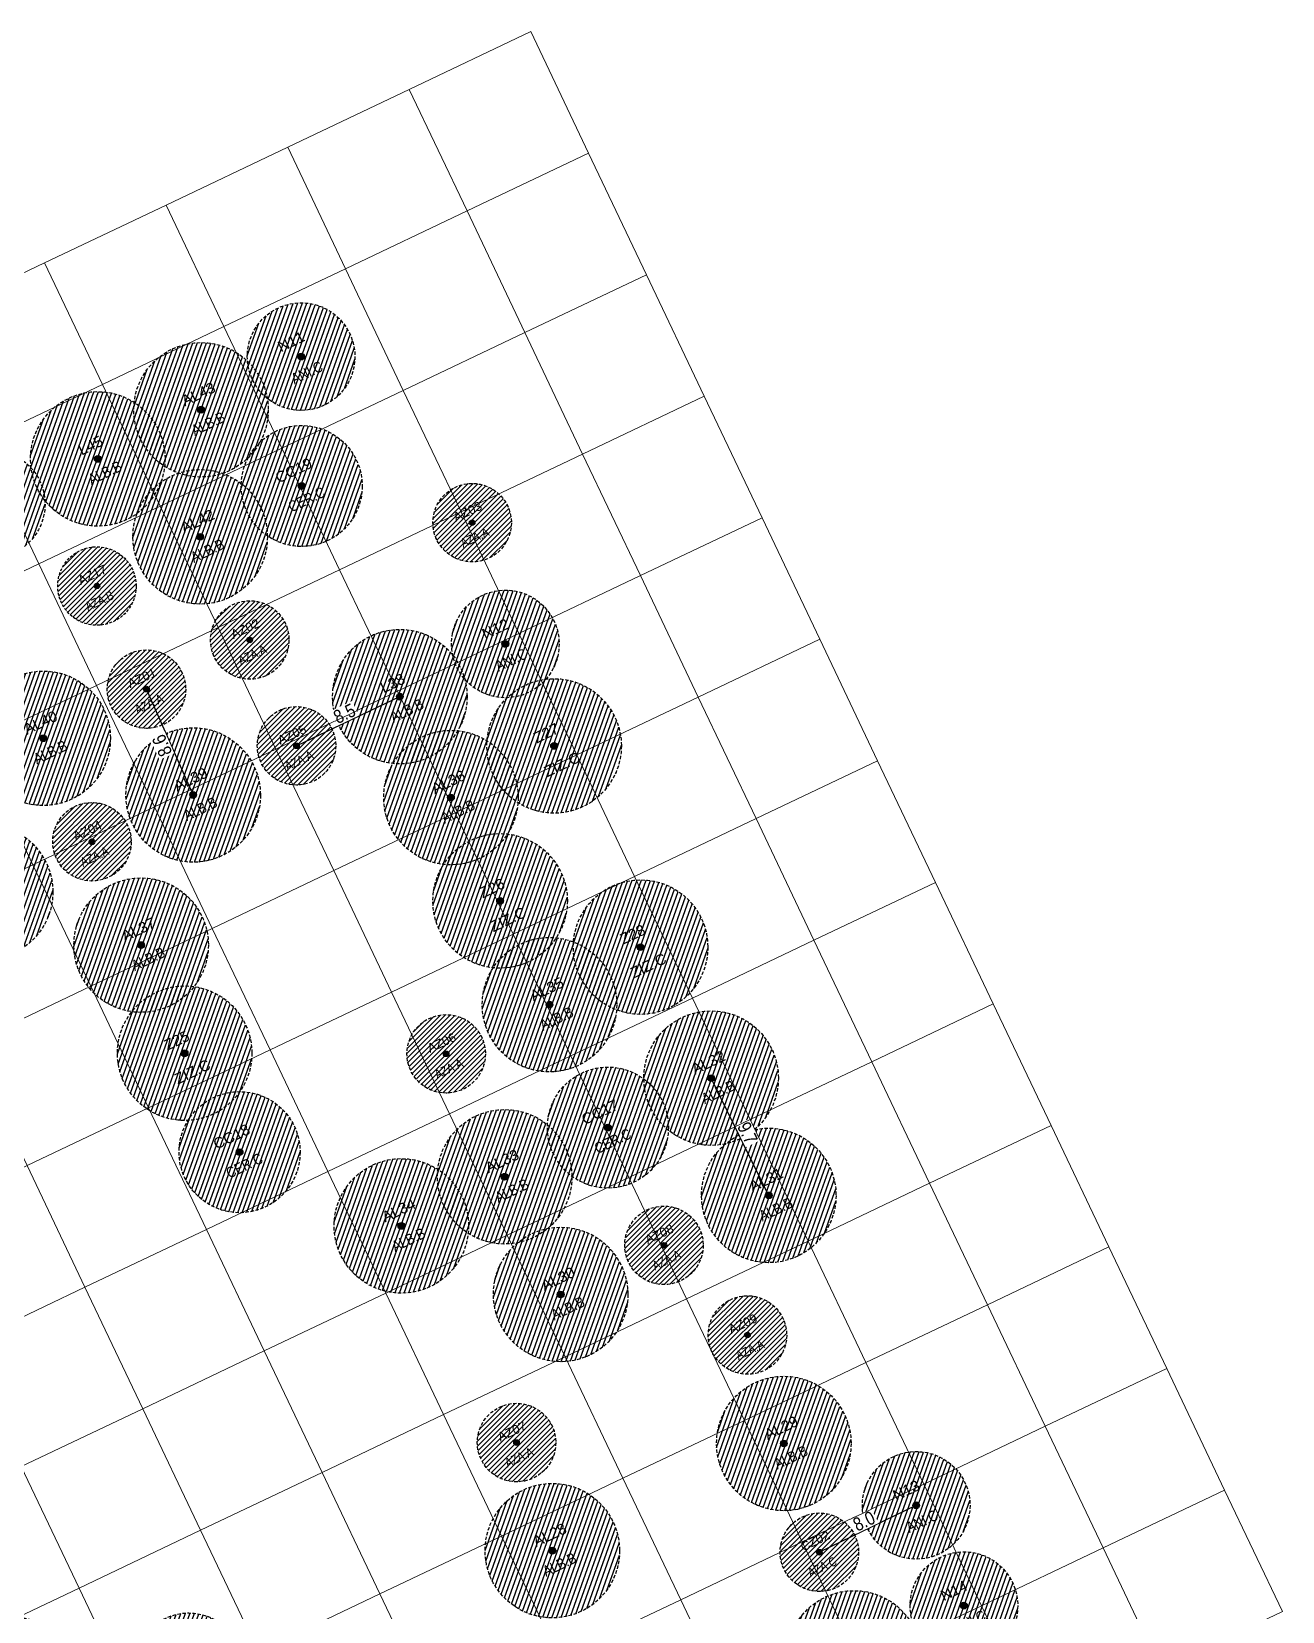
# Model space of a CAD drawing. Header units: metres. Extents: x 679599 to 680038, y 2748524 to 2748844.
# Drawn here: x 679932.3 to 680025.2, y 2748726.9 to 2748844.3 of the extents above; entities that cross this region are included whole.
import ezdxf

# ---------------------------------------------------------------- set-up
doc = ezdxf.new("R2010")
doc.units = ezdxf.units.M
doc.linetypes.add('HIDDEN', pattern=[0.375, 0.25, -0.125])
doc.layers.add('00-GRID_PLANTATION', color=21, linetype='Continuous', lineweight=0, true_color=0xff9c7a)
for name, color, linetype in [('02-L-Setting Out_Dimensions', 250, 'Continuous'), ('COTAUX', 7, 'Continuous'), ('SL_TREE_CANOPY', 251, 'HIDDEN'), ('SL_TREE_ID', 162, 'Continuous'), ('SL_TREE_LEGEND', 7, 'Continuous'), ('SL_TREE_TRUNK', 251, 'Continuous')]:
    doc.layers.add(name, color=color, linetype=linetype)
for name, color, linetype, true_color in [('SL_TREE_ACACIA_NILOTICA', 78, 'Continuous', 0x264d00), ('SL_TREE_ALBIZIA_LEBBECK', 54, 'Continuous', 0xa3a300), ('SL_TREE_AZADIRACHTA_INDICA', 62, 'Continuous', 0x9ec82d), ('SL_TREE_CERCIDIUM_FLORIDUM', 52, 'Continuous', 0xe0e000), ('SL_TREE_ZIZIPHUS_SPINA', 52, 'Continuous', 0xc6d408)]:
    doc.layers.add(name, color=color, linetype=linetype, true_color=true_color)
doc.styles.add('E100', font='verdana.ttf', dxfattribs={"height": 0.4})
doc.styles.get("Standard").update_dxf_attribs({"font": 'arial.ttf'})
doc.styles.add('TER-200', font='ARIALN.TTF', dxfattribs={"height": 1})
doc.dimstyles.new('E250', dxfattribs={"dimscale": 0.03, "dimtxt": 0.4, "dimasz": 0.5, "dimexe": 0.1, "dimexo": 1, "dimgap": 4, "dimtad": 1, "dimzin": 0, "dimdsep": 46, "dimtxsty": 'E100', "dimblk1": 'LINCOT200', "dimblk2": 'LINCOT200', "dimsah": 1, "dimcen": 0.1, "dimdle": 0.1, "dimse1": 1, "dimse2": 1, "dimclrt": 256, "dimadec": 0, "dimazin": 0, "dimtfac": 0.0153846153846154, "dimtofl": 0, "dimtmove": 0, "dimatfit": 3, "dimldrblk": 'LINCOT200', "dimfxl": 1, "dimtolj": 1, "dimtzin": 0, "dimarcsym": 0})
pattern_1 = [(45, (0, 0), (-0.2245064030267288, 0.2245064030267288), [])]
pattern_2 = [(45, (0, 0), (-0.1870886691745925, 0.1870886691745925), [])]

# ---------------------------------------------------------------- blocks, each defined once
blk = doc.blocks.new('Albizia_lebbeck')
h = blk.add_hatch()
h.set_pattern_fill('ANSI31', color=256, scale=0.1)
h.set_pattern_definition(pattern_1)
edge = h.paths.add_edge_path()
edge.add_arc((0, 4.656613e-10), 4.999999999981005, -25.44812939262282, 334.5518706073772)
at = {"layer": 'SL_TREE_TRUNK'}
h = blk.add_hatch(color=256, dxfattribs=at)
h.dxf.hatch_style = 1
edge = h.paths.add_edge_path()
edge.add_arc((2.328306e-10, 0), 0.2500003876001918, 0, 360)
at = {"layer": 'SL_TREE_CANOPY', "linetype": 'HIDDEN'}
blk.add_circle((2.328306e-10, 0), 5, dxfattribs=at)
at = {"layer": 'SL_TREE_TRUNK'}
blk.add_circle((2.328306e-10, 0), 0.2500003876001918, dxfattribs=at)
at = {"layer": 'SL_TREE_ID'}
blk.add_attdef('ID', (-0.9810078069718458, 0.7368421231547302), '', height=0.8, rotation=0.000420918299423, dxfattribs=at)
at = {"layer": 'SL_TREE_LEGEND', "insert": (-1.25964832330942, -0.7561016048520699), "char_height": 0.8, "attachment_point": 1, "rotation": 0.012362144525417456, "style": 'TER-200'}
blk.add_mtext_dynamic_manual_height_columns('ALB.B', width=38.77958347063934, gutter_width=12.50001938000959, heights=[0], dxfattribs=at)
blk = doc.blocks.new('Ziziphus_spina_christi')
h = blk.add_hatch()
h.set_pattern_fill('ANSI31', color=256, scale=0.1)
h.set_pattern_definition(pattern_1)
edge = h.paths.add_edge_path()
edge.add_arc((-7e-16, -9e-16), 5, 0, 360)
at = {"layer": 'SL_TREE_TRUNK'}
h = blk.add_hatch(color=256, dxfattribs=at)
h.dxf.hatch_style = 1
edge = h.paths.add_edge_path()
edge.add_arc((0, 0), 0.2500003876001918, 0, 360)
at = {"layer": 'SL_TREE_CANOPY', "linetype": 'HIDDEN'}
blk.add_circle((0, 0), 5, dxfattribs=at)
at = {"layer": 'SL_TREE_TRUNK'}
blk.add_circle((0, 0), 0.2500003876001918, dxfattribs=at)
at = {"layer": 'SL_TREE_ID'}
blk.add_attdef('ID', (-1.090554446818487, 0.7152588476904356), '', height=0.8, rotation=0.000420918299423, dxfattribs=at)
at = {"layer": 'SL_TREE_LEGEND'}
blk.add_attdef('NOMBRE_ESPECIE', (-1.464163609154383, -1.887849904743555), '', height=0.8, rotation=0.000420918299423, dxfattribs=at)
blk = doc.blocks.new('cercidium_floridum')
h = blk.add_hatch()
h.set_pattern_fill('ANSI31', color=256, scale=0.1)
h.set_pattern_definition(pattern_1)
edge = h.paths.add_edge_path()
edge.add_arc((0, 9.313226e-10), 4.499999999850009, -25.44812939262282, 334.5518706073772)
at = {"layer": 'SL_TREE_TRUNK'}
h = blk.add_hatch(color=256, dxfattribs=at)
h.dxf.hatch_style = 1
edge = h.paths.add_edge_path()
edge.add_arc((2.328306e-10, 4.656613e-10), 0.2500003876001918, 0, 360)
at = {"layer": 'SL_TREE_CANOPY', "linetype": 'HIDDEN'}
blk.add_circle((2.328306e-10, 4.656613e-10), 4.5, dxfattribs=at)
at = {"layer": 'SL_TREE_TRUNK'}
blk.add_circle((2.328306e-10, 4.656613e-10), 0.2500003876001918, dxfattribs=at)
at = {"layer": 'SL_TREE_ID'}
blk.add_attdef('ID', (-1.470375263044438, 0.9027416517720254), '', height=0.8, rotation=0.000420918299423, dxfattribs=at)
at = {"layer": 'SL_TREE_LEGEND', "insert": (-1.53081128154649, -0.653286451008171), "char_height": 0.8, "attachment_point": 1, "rotation": 0.012362144525417456, "style": 'TER-200'}
blk.add_mtext_dynamic_manual_height_columns('CER.C', width=38.77958347063934, gutter_width=12.50001938000959, heights=[0], dxfattribs=at)
blk = doc.blocks.new('Acacia_nilotica')
h = blk.add_hatch()
h.set_pattern_fill('ANSI31', color=256, scale=0.1)
h.set_pattern_definition(pattern_1)
edge = h.paths.add_edge_path()
edge.add_arc((-7e-16, -9e-16), 3.999999999999999, 0, 360)
at = {"layer": 'SL_TREE_TRUNK'}
h = blk.add_hatch(color=256, dxfattribs=at)
h.dxf.hatch_style = 1
edge = h.paths.add_edge_path()
edge.add_arc((0, 0), 0.2500003876001918, 0, 360)
at = {"layer": 'SL_TREE_CANOPY', "linetype": 'HIDDEN'}
blk.add_circle((0, 0), 4, dxfattribs=at)
at = {"layer": 'SL_TREE_TRUNK'}
blk.add_circle((0, 0), 0.2500003876001918, dxfattribs=at)
at = {"layer": 'SL_TREE_ID'}
blk.add_attdef('ID', (-1.213950848484088, 0.9305009110162956), '', height=0.8, rotation=0.000420918299423, dxfattribs=at)
at = {"layer": 'SL_TREE_LEGEND', "insert": (-1.34179218168218, -0.8530613644979894), "char_height": 0.8, "attachment_point": 1, "style": 'TER-200'}
blk.add_mtext_dynamic_manual_height_columns('ANI.C', width=38.77952334683659, gutter_width=12.5, heights=[0], dxfattribs=at)
blk = doc.blocks.new('Azadirachta_indica')
h = blk.add_hatch()
h.set_pattern_fill('ANSI31', color=256, scale=0.1)
h.set_pattern_definition(pattern_1)
edge = h.paths.add_edge_path()
edge.add_arc((4e-16, -7e-16), 3.5, 0, 360)
at = {"layer": 'SL_TREE_TRUNK'}
h = blk.add_hatch(color=256, dxfattribs=at)
h.dxf.hatch_style = 1
edge = h.paths.add_edge_path()
edge.add_arc((0, 0), 0.2500003876001918, 0, 360)
at = {"layer": 'SL_TREE_CANOPY', "linetype": 'HIDDEN'}
blk.add_circle((0, 0), 3.5, dxfattribs=at)
at = {"layer": 'SL_TREE_TRUNK'}
blk.add_circle((0, 0), 0.2500003876001918, dxfattribs=at)
at = {"layer": 'SL_TREE_ID'}
blk.add_attdef('ID', (-1.453207274352365, 0.0757022454011676), '', height=0.8, rotation=25.00021045914971, dxfattribs=at)
at = {"layer": 'SL_TREE_LEGEND', "insert": (-1.141504064323179, -1.521378892031197), "char_height": 0.8, "attachment_point": 1, "rotation": 25.38549620240384, "style": 'TER-200'}
blk.add_mtext_dynamic_manual_height_columns('AZA.B', width=38.77952334683659, gutter_width=12.5, heights=[0], dxfattribs=at)
blk = doc.blocks.new('Acacia Nilotica D')
h = blk.add_hatch()
h.set_pattern_fill('ANSI31', color=256, scale=0.1)
h.set_pattern_definition(pattern_1)
edge = h.paths.add_edge_path()
edge.add_arc((2.328306e-10, 0), 3.999999999999999, -6.5439871631e-05, 359.9999345601284)
at = {"layer": 'SL_TREE_TRUNK'}
h = blk.add_hatch(color=256, dxfattribs=at)
h.dxf.hatch_style = 1
edge = h.paths.add_edge_path()
edge.add_arc((2.328306e-10, 0), 0.2500003876001918, 0, 360)
at = {"layer": 'SL_TREE_CANOPY', "linetype": 'HIDDEN'}
blk.add_circle((2.328306e-10, 0), 4, dxfattribs=at)
at = {"layer": 'SL_TREE_TRUNK'}
blk.add_circle((2.328306e-10, 0), 0.2500003876001918, dxfattribs=at)
at = {"layer": 'SL_TREE_ID'}
blk.add_attdef('ID', (-1.114701568342347, 0.5722070784384528), '', height=0.8, rotation=0.000420918299423, dxfattribs=at)
at = {"layer": 'SL_TREE_LEGEND', "insert": (-1.328076369118697, -0.8530600350350142), "char_height": 0.8, "attachment_point": 1, "rotation": 359.99993456012834, "style": 'TER-200'}
blk.add_mtext_dynamic_manual_height_columns('ANI.D', width=38.77952334683659, gutter_width=12.5, heights=[0], dxfattribs=at)
blk = doc.blocks.new('LINCOT200')
for p, q in [((0, -9.999961704014426), (0, 10.00003829598554)), ((3.695e-13, 3.82959855756e-05), (10.00000000000051, 3.82959855756e-05))]:
    blk.add_line(p, q)
at = {"const_width": 1.875}
blk.add_lwpolyline([(3.535533801624467, -3.535495714255787), (-3.535533950636761, 3.535572157214076)], dxfattribs=at)
at = {"layer": 'COTAUX'}
blk.add_line((0, 0), (-1.249999999999914, 0), dxfattribs=at)
blk = doc.blocks.new('*D59')
at = {"layer": '02-L-Setting Out_Dimensions', "color": 0, "lineweight": -2, "transparency": 16777216}
blk.add_line((679987.0665082105, 2748757.823964813), (679982.7957183191, 2748766.509525233), dxfattribs=at)
at = {"layer": 'Defpoints', "color": 0, "transparency": 16777216}
for p in [(679982.7890995219, 2748766.522985973), (679982.7890995193, 2748766.522985972), (679987.0731270137, 2748757.810504074)]:
    blk.add_point(p, dxfattribs=at)
at = {"layer": '02-L-Setting Out_Dimensions', "color": 0, "lineweight": -2, "transparency": 16777216, "xscale": 0.015, "yscale": 0.015, "zscale": 0.015}
for p, rotation in [((679982.7890995193, 2748766.522985972), 116.1838759076343), ((679987.0731270106, 2748757.810504074), 296.1838759076343)]:
    blk.add_blockref('LINCOT200', p, dxfattribs=dict(at, rotation=rotation))
at = {"layer": '02-L-Setting Out_Dimensions', "transparency": 16777216, "insert": (679985.4969784807, 2748762.444987454), "char_height": 1, "attachment_point": 5, "rotation": 296.18387590763433, "style": 'TER-200', "bg_fill": 3, "box_fill_scale": 1.1, "bg_fill_color": 9, "bg_fill_true_color": 13158600, "bg_fill_transparency": 0}
blk.add_mtext('\\A1;9.7', dxfattribs=at)
blk = doc.blocks.new('*D60')
at = {"layer": '02-L-Setting Out_Dimensions', "color": 0, "lineweight": -2, "transparency": 16777216}
blk.add_line((679998.0164423186, 2748734.776878655), (679990.8502253351, 2748731.307079465), dxfattribs=at)
at = {"layer": 'Defpoints', "color": 0, "transparency": 16777216}
for p in [(679998.029943027, 2748734.783415542), (679990.8367246271, 2748731.300542579), (679990.8367246271, 2748731.300542579)]:
    blk.add_point(p, dxfattribs=at)
at = {"layer": '02-L-Setting Out_Dimensions', "color": 0, "lineweight": -2, "transparency": 16777216, "xscale": 0.015, "yscale": 0.015, "zscale": 0.015}
for p, rotation in [((679998.0299430266, 2748734.783415542), 25.83572760536489), ((679990.8367246271, 2748731.300542579), 205.8357276053649)]:
    blk.add_blockref('LINCOT200', p, dxfattribs=dict(at, rotation=rotation))
at = {"layer": '02-L-Setting Out_Dimensions', "transparency": 16777216, "insert": (679994.1585348976, 2748733.609524514), "char_height": 1, "attachment_point": 5, "rotation": 25.835727605364912, "style": 'TER-200', "bg_fill": 3, "box_fill_scale": 1.1, "bg_fill_color": 9, "bg_fill_true_color": 13158600, "bg_fill_transparency": 0}
blk.add_mtext('\\A1;8.0', dxfattribs=at)
blk = doc.blocks.new('*D90')
at = {"layer": '02-L-Setting Out_Dimensions', "color": 0, "lineweight": -2, "transparency": 16777216}
blk.add_line((679959.6438597288, 2748794.860373517), (679951.9957099956, 2748791.22077108), dxfattribs=at)
at = {"layer": 'Defpoints', "color": 0, "transparency": 16777216}
for p in [(679959.6574042682, 2748794.866819093), (679951.982165457, 2748791.214325502), (679951.9821654569, 2748791.214325503)]:
    blk.add_point(p, dxfattribs=at)
at = {"layer": '02-L-Setting Out_Dimensions', "color": 0, "lineweight": -2, "transparency": 16777216, "xscale": 0.015, "yscale": 0.015, "zscale": 0.015}
for p, rotation in [((679959.6574042678, 2748794.866819094), 25.44884826124798), ((679951.9821654569, 2748791.214325503), 205.448848261248)]:
    blk.add_blockref('LINCOT200', p, dxfattribs=dict(at, rotation=rotation))
at = {"layer": '02-L-Setting Out_Dimensions', "transparency": 16777216, "insert": (679955.5488244165, 2748793.609960329), "char_height": 1, "attachment_point": 5, "rotation": 25.448848261248, "style": 'TER-200', "bg_fill": 3, "box_fill_scale": 1.1, "bg_fill_color": 9, "bg_fill_true_color": 13158600, "bg_fill_transparency": 0}
blk.add_mtext('\\A1;8.5', dxfattribs=at)
blk = doc.blocks.new('*D91')
at = {"layer": '02-L-Setting Out_Dimensions', "color": 0, "lineweight": -2, "transparency": 16777216}
blk.add_line((679944.3008631588, 2748787.575551755), (679940.8376657037, 2748795.411710957), dxfattribs=at)
at = {"layer": 'Defpoints', "color": 0, "transparency": 16777216}
for p in [(679940.8316022091, 2748795.425430799), (679940.8316022091, 2748795.425430799), (679944.3069266554, 2748787.561831915)]:
    blk.add_point(p, dxfattribs=at)
at = {"layer": '02-L-Setting Out_Dimensions', "color": 0, "lineweight": -2, "transparency": 16777216, "xscale": 0.015, "yscale": 0.015, "zscale": 0.015}
for p, rotation in [((679940.8316022081, 2748795.425430798), 113.8430742204844), ((679944.3069266544, 2748787.561831915), 293.8430742204844)]:
    blk.add_blockref('LINCOT200', p, dxfattribs=dict(at, rotation=rotation))
at = {"layer": '02-L-Setting Out_Dimensions', "transparency": 16777216, "insert": (679941.9925070473, 2748791.238732923), "char_height": 1, "attachment_point": 5, "rotation": 113.84307422048444, "style": 'TER-200', "bg_fill": 3, "box_fill_scale": 1.1, "bg_fill_color": 9, "bg_fill_true_color": 13158600, "bg_fill_transparency": 0}
blk.add_mtext('\\A1;8.6', dxfattribs=at)
blk = doc.blocks.new('Azadiracta.A')
h = blk.add_hatch()
h.set_pattern_fill('ANSI31', color=256, scale=0.0833333333269423)
h.set_pattern_definition(pattern_2)
edge = h.paths.add_edge_path()
edge.add_arc((0, 0), 2.916666666442981, 0, 360)
at = {"layer": 'SL_TREE_TRUNK'}
h = blk.add_hatch(color=256, dxfattribs=at)
h.dxf.hatch_style = 1
edge = h.paths.add_edge_path()
edge.add_arc((0, 0), 0.2083336563175156, 0, 360)
at = {"layer": 'SL_TREE_CANOPY', "linetype": 'HIDDEN'}
blk.add_circle((0, 0), 2.916666666442981, dxfattribs=at)
at = {"layer": 'SL_TREE_TRUNK'}
blk.add_circle((0, 0), 0.2083336563175156, dxfattribs=at)
at = {"layer": 'SL_TREE_ID'}
blk.add_attdef('ID', (-1.211006061872467, 0.0630852044560015), '', height=0.6666666666155387, rotation=25.00021045177178, dxfattribs=at)
at = {"layer": 'SL_TREE_LEGEND', "insert": (-0.9512533869128674, -1.267815743107348), "char_height": 0.6666666666155387, "attachment_point": 1, "rotation": 25.385496202403836, "style": 'TER-200'}
blk.add_mtext_dynamic_manual_height_columns('AZA.A', width=32.31626945321876, gutter_width=10.41666666586779, heights=[0], dxfattribs=at)
blk = doc.blocks.new('Azadiracta.C')
h = blk.add_hatch()
h.set_pattern_fill('ANSI31', color=256, scale=0.0833333333269423)
h.set_pattern_definition(pattern_2)
edge = h.paths.add_edge_path()
edge.add_arc((0, 0), 2.916666666442981, 0, 360)
at = {"layer": 'SL_TREE_TRUNK'}
h = blk.add_hatch(color=256, dxfattribs=at)
h.dxf.hatch_style = 1
edge = h.paths.add_edge_path()
edge.add_arc((0, 0), 0.2083336563175156, 0, 360)
at = {"layer": 'SL_TREE_CANOPY', "linetype": 'HIDDEN'}
blk.add_circle((0, 0), 2.916666666442981, dxfattribs=at)
at = {"layer": 'SL_TREE_TRUNK'}
blk.add_circle((0, 0), 0.2083336563175156, dxfattribs=at)
at = {"layer": 'SL_TREE_ID'}
blk.add_attdef('ID', (-1.211006061872467, 0.0630852044560015), '', height=0.6666666666155387, rotation=25.00021045177178, dxfattribs=at)
at = {"layer": 'SL_TREE_LEGEND', "insert": (-0.9512533869128674, -1.267815743107348), "char_height": 0.6666666666155387, "attachment_point": 1, "rotation": 25.385496202403836, "style": 'TER-200'}
blk.add_mtext_dynamic_manual_height_columns('AZA.C', width=32.31626945321876, gutter_width=10.41666666586779, heights=[0], dxfattribs=at)

msp = doc.modelspace()

# ---------------------------------------------------------------- linework, layer by layer
at = {"layer": '00-GRID_PLANTATION'}
for points in [[(679960.3557987303, 2748839.981904128), (679969.3855781687, 2748844.27877314), (679973.6824471792, 2748835.2489937), (679964.652667741, 2748830.95212469)], [(679951.3260192921, 2748835.685035117), (679960.3557987307, 2748839.981904128), (679964.6526677412, 2748830.95212469), (679955.6228883028, 2748826.655255679)], [(679942.2962398541, 2748831.388166107), (679951.3260192923, 2748835.685035118), (679955.6228883032, 2748826.655255679), (679946.5931088651, 2748822.358386667)], [(679964.6526677412, 2748830.95212469), (679973.6824471795, 2748835.248993701), (679977.9793161904, 2748826.219214262), (679968.9495367518, 2748821.922345251)], [(679933.2664604163, 2748827.091297096), (679942.2962398544, 2748831.388166107), (679946.5931088653, 2748822.358386668), (679937.5633294272, 2748818.061517657)], [(679955.622888303, 2748826.655255679), (679964.6526677413, 2748830.95212469), (679968.9495367523, 2748821.922345251), (679959.919757314, 2748817.625476239)], [(679924.2366809783, 2748822.794428085), (679933.2664604165, 2748827.091297096), (679937.5633294272, 2748818.061517657), (679928.5335499886, 2748813.764648646)], [(679946.5931088651, 2748822.358386667), (679955.6228883036, 2748826.655255679), (679959.9197573141, 2748817.625476239), (679950.8899778757, 2748813.328607229)], [(679968.9495367518, 2748821.922345252), (679977.97931619, 2748826.219214263), (679982.2761852012, 2748817.189434824), (679973.2464057629, 2748812.892565813)], [(679937.5633294272, 2748818.061517657), (679946.5931088653, 2748822.358386668), (679950.8899778761, 2748813.32860723), (679941.8601984377, 2748809.031738219)], [(679959.919757314, 2748817.62547624), (679968.9495367523, 2748821.922345251), (679973.246405763, 2748812.892565813), (679964.2166263246, 2748808.595696802)], [(679928.5335499888, 2748813.764648646), (679937.5633294272, 2748818.061517657), (679941.8601984379, 2748809.031738219), (679932.8304189995, 2748804.734869208)], [(679950.8899778761, 2748813.32860723), (679959.9197573144, 2748817.62547624), (679964.2166263252, 2748808.595696802), (679955.1868468864, 2748804.298827792)], [(679973.2464057625, 2748812.892565814), (679982.2761852007, 2748817.189434825), (679986.5730542116, 2748808.159655386), (679977.5432747733, 2748803.862786375)], [(679919.503770551, 2748809.467779636), (679928.5335499892, 2748813.764648646), (679932.830419, 2748804.734869208), (679923.8006395616, 2748800.438000197)], [(679941.8601984375, 2748809.031738219), (679950.8899778759, 2748813.32860723), (679955.1868468866, 2748804.298827792), (679946.1570674484, 2748800.00195878)], [(679964.2166263245, 2748808.595696802), (679973.246405763, 2748812.892565813), (679977.5432747733, 2748803.862786374), (679968.5134953354, 2748799.565917364)], [(679977.5432747733, 2748803.862786375), (679986.5730542116, 2748808.159655386), (679990.8699232225, 2748799.129875947), (679981.8401437843, 2748794.833006936)], [(679923.8006395618, 2748800.438000198), (679932.8304190002, 2748804.734869208), (679937.1272880107, 2748795.70508977), (679928.0975085725, 2748791.408220759)], [(679968.5134953354, 2748799.565917364), (679977.5432747733, 2748803.862786374), (679981.8401437843, 2748794.833006936), (679972.8103643459, 2748790.536137925)], [(679981.8401437843, 2748794.833006937), (679990.8699232225, 2748799.129875948), (679995.166792233, 2748790.100096509), (679986.1370127946, 2748785.803227498)], [(679972.8103643459, 2748790.536137926), (679981.8401437843, 2748794.833006936), (679986.1370127948, 2748785.803227498), (679977.1072333565, 2748781.506358487)], [(679919.0677291345, 2748787.111351749), (679928.0975085725, 2748791.40822076), (679932.3943775835, 2748782.378441321), (679923.3645981451, 2748778.08157231)], [(679963.7805849079, 2748786.239268915), (679972.8103643463, 2748790.536137926), (679977.107233357, 2748781.506358488), (679968.0774539185, 2748777.209489476)], [(679986.1370127948, 2748785.803227499), (679995.166792233, 2748790.100096509), (679999.4636612439, 2748781.070317071), (679990.4338818057, 2748776.77344806)], [(679932.394377583, 2748782.378441321), (679941.4241570215, 2748786.675310332), (679945.7210260323, 2748777.645530893), (679936.6912465941, 2748773.348661882)], [(679954.7508054698, 2748781.942399905), (679963.7805849082, 2748786.239268916), (679968.0774539186, 2748777.209489477), (679959.0476744805, 2748772.912620466)], [(679977.1072333567, 2748781.506358488), (679986.1370127948, 2748785.803227499), (679990.4338818057, 2748776.77344806), (679981.4041023672, 2748772.476579049)], [(679923.3645981451, 2748778.08157231), (679932.3943775835, 2748782.378441321), (679936.6912465941, 2748773.348661883), (679927.6614671554, 2748769.051792872)], [(679945.7210260318, 2748777.645530893), (679954.75080547, 2748781.942399904), (679959.0476744807, 2748772.912620465), (679950.0178950425, 2748768.615751455)], [(679968.0774539186, 2748777.209489477), (679977.1072333574, 2748781.506358488), (679981.4041023679, 2748772.476579049), (679972.3743229295, 2748768.179710038)], [(679990.4338818059, 2748776.77344806), (679999.463661244, 2748781.070317071), (680003.7605302546, 2748772.040537632), (679994.7307508164, 2748767.743668622)], [(679936.6912465938, 2748773.348661882), (679945.721026032, 2748777.645530893), (679950.0178950428, 2748768.615751455), (679940.9881156044, 2748764.318882444)], [(679959.0476744808, 2748772.912620466), (679968.0774539192, 2748777.209489476), (679972.3743229299, 2748768.179710038), (679963.3445434913, 2748763.882841028)], [(679927.6614671556, 2748769.051792872), (679936.6912465941, 2748773.348661883), (679940.9881156046, 2748764.318882445), (679931.9583361665, 2748760.022013434)], [(679950.0178950423, 2748768.615751455), (679959.0476744808, 2748772.912620466), (679963.3445434913, 2748763.882841028), (679954.3147640533, 2748759.585972016)], [(679994.7307508164, 2748767.743668622), (680003.7605302549, 2748772.040537632), (680008.0573992658, 2748763.010758194), (679999.0276198271, 2748758.713889183)], [(679940.9881156046, 2748764.318882445), (679950.0178950428, 2748768.615751455), (679954.3147640538, 2748759.585972017), (679945.284984615, 2748755.289103006)], [(679963.3445434917, 2748763.882841028), (679972.3743229299, 2748768.179710038), (679976.6711919405, 2748759.1499306), (679967.6414125025, 2748754.853061589)], [(679931.9583361665, 2748760.022013434), (679940.9881156046, 2748764.318882445), (679945.2849846154, 2748755.289103006), (679936.2552051772, 2748750.992233996)], [(679954.3147640534, 2748759.585972016), (679963.3445434917, 2748763.882841028), (679967.6414125025, 2748754.853061589), (679958.6116330639, 2748750.556192578)], [(679999.027619827, 2748758.713889184), (680008.0573992655, 2748763.010758194), (680012.3542682762, 2748753.980978756), (680003.3244888379, 2748749.684109745)], [(679922.9285567282, 2748755.725144423), (679931.9583361665, 2748760.022013434), (679936.2552051772, 2748750.992233996), (679927.2254257388, 2748746.695364985)], [(679945.2849846154, 2748755.289103006), (679954.3147640538, 2748759.585972017), (679958.6116330646, 2748750.556192578), (679949.5818536264, 2748746.259323567)], [(679967.6414125022, 2748754.85306159), (679976.6711919405, 2748759.1499306), (679980.9680609513, 2748750.120151162), (679971.938281513, 2748745.823282151)], [(679989.997840389, 2748754.417020172), (679999.027619827, 2748758.713889184), (680003.3244888379, 2748749.684109745), (679994.2947093993, 2748745.387240735)], [(679936.2552051774, 2748750.992233995), (679945.2849846157, 2748755.289103006), (679949.5818536264, 2748746.259323567), (679940.5520741881, 2748741.962454557)], [(679958.6116330639, 2748750.556192579), (679967.6414125022, 2748754.85306159), (679971.938281513, 2748745.823282151), (679962.9085020747, 2748741.52641314)], [(679980.9680609512, 2748750.120151162), (679989.9978403894, 2748754.417020172), (679994.2947094002, 2748745.387240735), (679985.2649299618, 2748741.090371724)], [(680003.3244888379, 2748749.684109745), (680012.3542682762, 2748753.980978756), (680016.6511372871, 2748744.951199317), (680007.6213578485, 2748740.654330307)], [(679927.2254257392, 2748746.695364985), (679936.2552051774, 2748750.992233995), (679940.5520741881, 2748741.962454557), (679931.52229475, 2748737.665585545)], [(679949.5818536262, 2748746.259323568), (679958.6116330646, 2748750.556192579), (679962.9085020754, 2748741.52641314), (679953.8787226371, 2748737.229544129)], [(679971.938281513, 2748745.823282152), (679980.9680609512, 2748750.120151162), (679985.2649299618, 2748741.090371724), (679976.2351505238, 2748736.793502713)], [(679994.2947093993, 2748745.387240735), (680003.3244888379, 2748749.684109745), (680007.6213578485, 2748740.654330307), (679998.5915784104, 2748736.357461296)], [(679940.5520741881, 2748741.962454557), (679949.5818536266, 2748746.259323568), (679953.8787226371, 2748737.229544129), (679944.8489431988, 2748732.932675118)], [(679962.9085020747, 2748741.526413141), (679971.938281513, 2748745.823282152), (679976.2351505238, 2748736.793502713), (679967.2053710853, 2748732.496633702)], [(680007.6213578485, 2748740.654330307), (680016.6511372871, 2748744.951199318), (680020.9480062976, 2748735.921419879), (680011.9182268594, 2748731.624550869)], [(679931.52229475, 2748737.665585546), (679940.5520741881, 2748741.962454557), (679944.8489431988, 2748732.932675118), (679935.8191637608, 2748728.635806108)], [(679953.8787226368, 2748737.229544129), (679962.9085020754, 2748741.526413141), (679967.2053710859, 2748732.496633702), (679958.1755916476, 2748728.199764691)], [(679976.2351505238, 2748736.793502713), (679985.2649299618, 2748741.090371724), (679989.5617989725, 2748732.060592285), (679980.5320195344, 2748727.763723274)], [(679922.492515312, 2748733.368716535), (679931.5222947503, 2748737.665585545), (679935.8191637612, 2748728.635806108), (679926.7893843228, 2748724.338937097)], [(679944.8489431991, 2748732.932675119), (679953.8787226373, 2748737.22954413), (679958.1755916481, 2748728.199764691), (679949.1458122092, 2748723.90289568)], [(679967.2053710853, 2748732.496633702), (679976.2351505238, 2748736.793502713), (679980.5320195344, 2748727.763723274), (679971.502240096, 2748723.466854264)], [(680011.9182268594, 2748731.624550869), (680020.9480062976, 2748735.921419879), (680025.2448753084, 2748726.891640441), (680016.2150958698, 2748722.59477143)], [(679935.8191637605, 2748728.635806108), (679944.8489431991, 2748732.932675119), (679949.1458122092, 2748723.90289568), (679940.1160327713, 2748719.606026669)], [(679958.1755916476, 2748728.199764691), (679967.2053710859, 2748732.496633702), (679971.5022400966, 2748723.466854264), (679962.4724606584, 2748719.169985252)], [(680002.8884474213, 2748727.327681858), (680011.9182268596, 2748731.624550869), (680016.2150958701, 2748722.594771431), (680007.185316432, 2748718.29790242)], [(679926.7893843225, 2748724.338937097), (679935.8191637612, 2748728.635806108), (679940.1160327718, 2748719.606026669), (679931.0862533333, 2748715.309157658)], [(679949.1458122092, 2748723.90289568), (679958.1755916481, 2748728.199764691), (679962.4724606584, 2748719.169985252), (679953.4426812201, 2748714.873116242)], [(679971.502240096, 2748723.466854264), (679980.5320195344, 2748727.763723275), (679984.8288885448, 2748718.733943837), (679975.7991091069, 2748714.437074824)], [(679993.8586679836, 2748723.030812846), (680002.888447422, 2748727.327681857), (680007.1853164325, 2748718.297902418), (679998.155536994, 2748714.001033408)]]:
    msp.add_lwpolyline(points, close=True, dxfattribs=at)

# ---------------------------------------------------------------- block references
at = {"layer": 'SL_TREE_ACACIA_NILOTICA'}
for name, p, rotation, values in [('Acacia_nilotica', (679952.3233573402, 2748820.131913876), 25.44812939262282, {'ID': 'N11'}), ('Acacia_nilotica', (679929.2964543131, 2748809.175948342), 25.44812939262282, {'ID': 'N10'}), ('Acacia_nilotica', (679967.4996516074, 2748798.78341627), 25.44812939262282, {'ID': 'N12'}), ('Acacia_nilotica', (679998.0299430274, 2748734.783415542), 25.44812939262282, {'ID': 'N13'}), ('Acacia_nilotica', (680001.579435354, 2748727.33596374), 25.44812939262282, {'ID': 'N14'}), ('Acacia Nilotica D', (679931.0224876157, 2748722.486458436), 25.44819483249446, {'ID': 'AN57'}), ('Acacia Nilotica D', (679943.9788605872, 2748722.78994823), 25.44819483249446, {'ID': 'AN55'})]:
    msp.add_blockref(name, p, dxfattribs=dict(at, rotation=rotation)).add_auto_attribs(values)
at = {"layer": 'SL_TREE_ALBIZIA_LEBBECK', "rotation": 25.44812939262282}
for p, values in [((679944.8869592072, 2748816.182070377), {'ID': 'AL43'}), ((679937.211720409, 2748812.529576792), {'ID': 'L45'}), ((679944.8265879093, 2748806.739952981), {'ID': 'AL42'}), ((679959.6574042685, 2748794.866819094), {'ID': 'L38'}), ((679933.1563633988, 2748791.772937206), {'ID': 'AL40'}), ((679944.3069266556, 2748787.561831916), {'ID': 'AL39'}), ((679963.4582331112, 2748787.366218908), {'ID': 'AL36'}), ((679940.4325166872, 2748776.408738139), {'ID': 'AL37'}), ((679970.778810439, 2748771.981130572), {'ID': 'AL35'}), ((679982.7890995222, 2748766.522985973), {'ID': 'AL32'}), ((679967.4488541199, 2748759.19649453), {'ID': 'AL33'}), ((679987.0731270137, 2748757.810504076), {'ID': 'AL31'}), ((679959.7736153093, 2748755.544000939), {'ID': 'AL34'}), ((679971.6096741358, 2748750.45202257), {'ID': 'AL30'}), ((679988.1921834392, 2748739.382788834), {'ID': 'AL29'}), ((679970.9907652719, 2748731.417270849), {'ID': 'AL28'}), ((679993.4068149778, 2748723.44689046), {'ID': 'AL27'})]:
    msp.add_blockref('Albizia_lebbeck', p, dxfattribs=at).add_auto_attribs(values)
at = {"layer": 'SL_TREE_AZADIRACHTA_INDICA'}
for p, values in [((679965.033713015, 2748807.792931592), {'ID': 'AZ03'}), ((679948.5068410209, 2748799.077924389), {'ID': 'AZ02'}), ((679936.780381224, 2748784.08414736), {'ID': 'AZ04'}), ((679963.1035716285, 2748768.328636981), {'ID': 'AZ06'}), ((679979.2849637427, 2748754.104409385), {'ID': 'AZ08'}), ((679985.4916604994, 2748747.438395271), {'ID': 'AZ09'}), ((679968.331384851, 2748739.446489295), {'ID': 'AZ07'})]:
    msp.add_blockref('Azadiracta.A', p, dxfattribs=at).add_auto_attribs(values)
at = {"layer": 'SL_TREE_AZADIRACHTA_INDICA', "xscale": 0.8333333332694232, "yscale": 0.8333333332694232, "zscale": 0.8333333332694232}
msp.add_blockref('Azadirachta_indica', (679937.1513491072, 2748803.087459393), dxfattribs=at).add_auto_attribs({'ID': 'AZ17'})
at = {"layer": 'SL_TREE_CERCIDIUM_FLORIDUM', "rotation": 25.44812939262282}
for p, values in [((679952.36716538, 2748810.519298382), {'ID': 'CC19'}), ((679975.1240929309, 2748762.848988121), {'ID': 'CC17'}), ((679947.7530940155, 2748761.023649802), {'ID': 'CC18'})]:
    msp.add_blockref('cercidium_floridum', p, dxfattribs=at).add_auto_attribs(values)
at = {"layer": 'SL_TREE_ZIZIPHUS_SPINA', "rotation": 25.44812939262282}
for p, values in [((679971.122128223, 2748791.204591258), {'ID': 'Z27', 'NOMBRE_ESPECIE': 'ZIZ.C'}), ((679928.8807674537, 2748780.364333462), {'ID': 'Z24', 'NOMBRE_ESPECIE': 'ZIZ.C'}), ((679967.110368575, 2748779.690809688), {'ID': 'Z26', 'NOMBRE_ESPECIE': 'ZIZ.C'}), ((679977.5493526128, 2748776.258255068), {'ID': 'Z28', 'NOMBRE_ESPECIE': 'ZIZ.C'}), ((679943.6685980662, 2748768.373410769), {'ID': 'Z25', 'NOMBRE_ESPECIE': 'ZIZ.C'})]:
    msp.add_blockref('Ziziphus_spina_christi', p, dxfattribs=at).add_auto_attribs(values)

# ---------------------------------------------------------------- next in the draw order: dimensions: what is measured, and where the dimension line sits
at = {"layer": '02-L-Setting Out_Dimensions'}
for p1, p2, distance, picture, middle in [((679944.3069266554, 2748787.561831916), (679940.8316022091, 2748795.425430798), -3.7647116618659065e-10, '*D91', (679941.9925070475, 2748791.238732923)), ((679959.6574042682, 2748794.866819094), (679951.9821654573, 2748791.214325502), -1.041052523487887e-09, '*D90', (679955.5488244166, 2748793.609960329)), ((679987.0731270136, 2748757.810504075), (679982.789099522, 2748766.522985973), 2.918206913822622e-09, '*D59', (679985.496978481, 2748762.444987454)), ((679998.0299430271, 2748734.783415542), (679990.8367246278, 2748731.300542579), -3.0439762888556933e-10, '*D60', (679994.1585348978, 2748733.609524514))]:
    dim = msp.add_aligned_dim(p1=p1, p2=p2, distance=distance, dimstyle='E250', override={"dimtxt": 0.8, "dimdec": 1, "dimtxsty": 'TER-200', "dimtfill": 1, "dimtfillclr": 7}, dxfattribs=at)
    dim.commit()
    dim.dimension.update_dxf_attribs({"geometry": picture, "text_midpoint": middle})

# ---------------------------------------------------------------- next in the draw order: linework, layer by layer
at = {"layer": '00-GRID_PLANTATION'}
for points in [[(679932.8304189998, 2748804.734869208), (679941.8601984377, 2748809.031738219), (679946.1570674487, 2748800.00195878), (679937.1272880103, 2748795.70508977)], [(679955.1868468866, 2748804.298827792), (679964.2166263248, 2748808.595696803), (679968.5134953357, 2748799.565917364), (679959.483715897, 2748795.269048353)], [(679946.157067448, 2748800.001958781), (679955.1868468869, 2748804.298827792), (679959.4837158972, 2748795.269048354), (679950.453936459, 2748790.972179343)], [(679937.1272880103, 2748795.70508977), (679946.1570674488, 2748800.001958781), (679950.4539364591, 2748790.972179342), (679941.4241570211, 2748786.675310332)], [(679959.483715897, 2748795.269048353), (679968.5134953357, 2748799.565917364), (679972.810364346, 2748790.536137925), (679963.7805849076, 2748786.239268915)], [(679928.0975085723, 2748791.40822076), (679937.1272880107, 2748795.70508977), (679941.4241570215, 2748786.675310332), (679932.394377583, 2748782.378441321)], [(679950.453936459, 2748790.972179343), (679959.4837158972, 2748795.269048354), (679963.7805849079, 2748786.239268915), (679954.7508054698, 2748781.942399904)], [(679941.4241570211, 2748786.675310332), (679950.4539364591, 2748790.972179342), (679954.75080547, 2748781.942399904), (679945.7210260318, 2748777.645530893)], [(679981.4041023673, 2748772.476579049), (679990.4338818059, 2748776.77344806), (679994.7307508164, 2748767.743668622), (679985.7009713782, 2748763.446799611)], [(679972.3743229299, 2748768.179710038), (679981.4041023683, 2748772.476579049), (679985.700971379, 2748763.446799611), (679976.6711919402, 2748759.1499306)], [(679985.7009713782, 2748763.446799611), (679994.7307508164, 2748767.743668622), (679999.0276198271, 2748758.713889183), (679989.9978403889, 2748754.417020172)], [(679976.6711919405, 2748759.1499306), (679985.7009713787, 2748763.446799611), (679989.9978403896, 2748754.417020172), (679980.9680609513, 2748750.120151162)], [(679985.2649299618, 2748741.090371724), (679994.2947094002, 2748745.387240735), (679998.5915784109, 2748736.357461296), (679989.5617989725, 2748732.060592285)], [(679998.5915784102, 2748736.357461296), (680007.6213578485, 2748740.654330307), (680011.9182268594, 2748731.624550869), (680002.888447421, 2748727.327681858)], [(679989.5617989725, 2748732.060592285), (679998.5915784105, 2748736.357461297), (680002.8884474215, 2748727.327681858), (679993.8586679832, 2748723.030812847)], [(679980.5320195344, 2748727.763723275), (679989.5617989725, 2748732.060592285), (679993.8586679832, 2748723.030812847), (679984.8288885448, 2748718.733943837)]]:
    msp.add_lwpolyline(points, close=True, dxfattribs=at)

# ---------------------------------------------------------------- next in the draw order: block references
at = {"layer": 'SL_TREE_AZADIRACHTA_INDICA'}
for name, p, values in [('Azadiracta.A', (679940.83160221, 2748795.425430798), {'ID': 'AZ01'}), ('Azadiracta.A', (679951.982165458, 2748791.214325502), {'ID': 'AZ05'}), ('Azadiracta.C', (679990.8367246281, 2748731.300542579), {'ID': 'CZ02'})]:
    msp.add_blockref(name, p, dxfattribs=at).add_auto_attribs(values)

doc.saveas('drawing.dxf')
